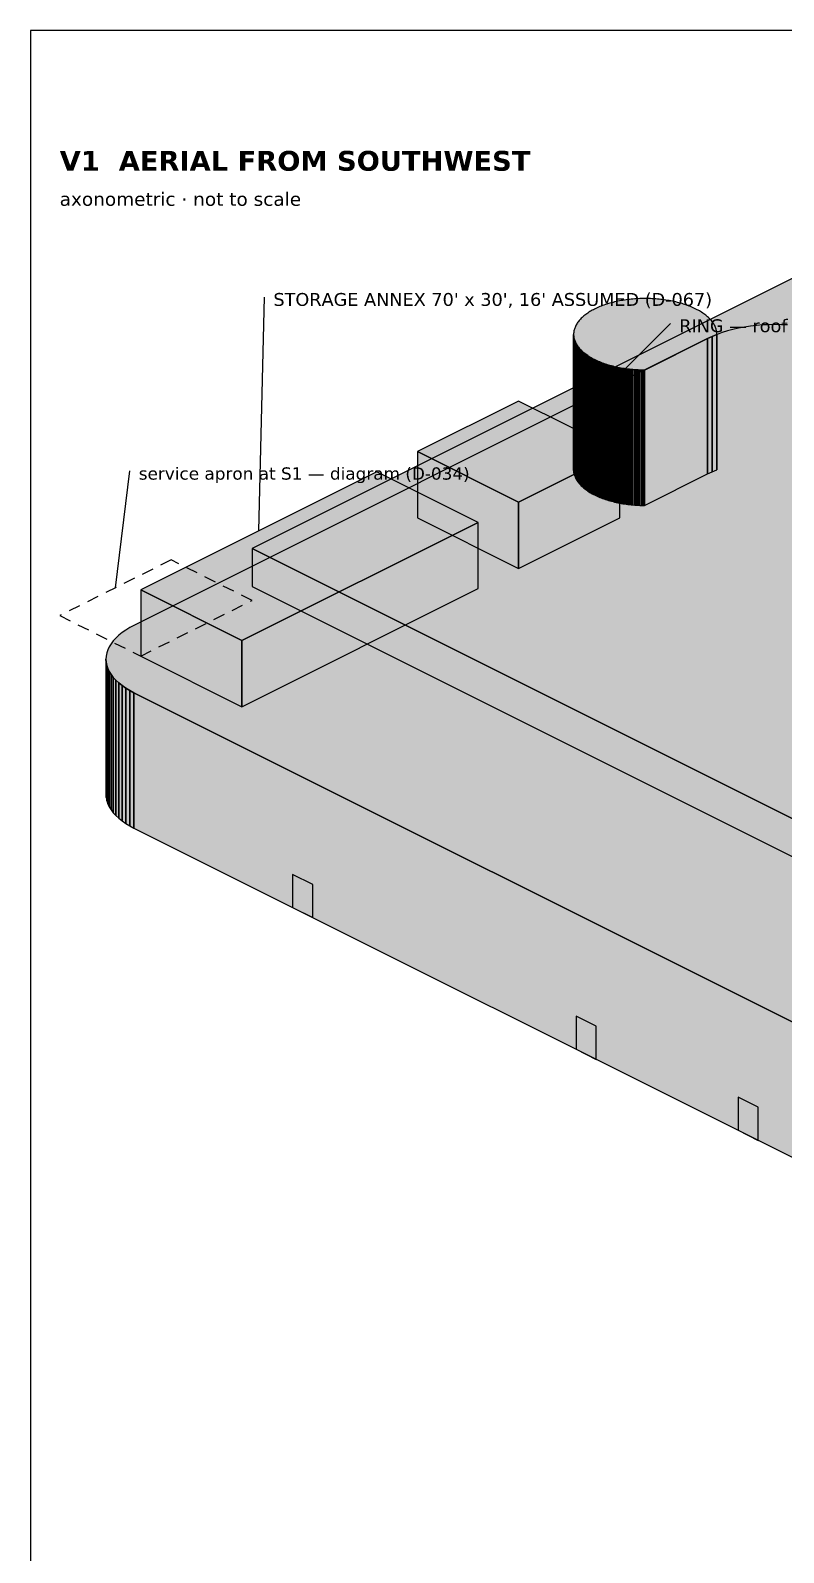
# Model space of a CAD drawing. Header units: inches. Extents: x 0.5 to 16.5, y 0.5 to 10.5.
# Drawn here: x 0.5 to 3.08, y 5.29 to 10.5 of the extents above; entities that cross this region are included whole.
import ezdxf

# ---------------------------------------------------------------- set-up
doc = ezdxf.new("R2010")
doc.units = ezdxf.units.IN
doc.header["$MEASUREMENT"] = 0
for name, color, linetype in [('A-ANNO-TEXT', 7, 'Continuous'), ('A-ANNO-VIEW', 7, 'Continuous'), ('A-MASS', 7, 'Continuous'), ('C-SITE-DIAG', 7, 'Continuous'), ('G-ANNO-TTLB', 7, 'Continuous')]:
    doc.layers.add(name, color=color, linetype=linetype)
doc.styles.add('KS-BOLD', font='DejaVuSans-Bold.ttf')
doc.styles.add('KS-REG', font='DejaVuSans.ttf')

msp = doc.modelspace()

# ---------------------------------------------------------------- hatches: boundary and pattern name
at = {"layer": 'A-MASS', "true_color": 0xcdcdcd}
for points in [[(3.7054, 7.5044), (5.5641, 8.4338), (3.1167, 9.6575), (1.258, 8.7281)], [(2.6005, 8.8748), (2.8165, 8.9828), (2.8165, 9.4459), (2.6005, 9.3379)], [(2.8165, 8.9828), (2.8321, 8.9901), (2.8321, 9.4532), (2.8165, 9.4459)], [(2.8321, 8.9901), (2.8478, 8.9966), (2.8478, 9.4596), (2.8321, 9.4532)], [(2.8478, 8.9966), (2.8478, 8.9973), (2.8478, 9.4603), (2.8478, 9.4596)], [(2.17, 8.6596), (2.5164, 8.8327), (2.5164, 9.059), (2.17, 8.8858)], [(1.2234, 8.1863), (2.0315, 8.5903), (2.0315, 8.8165), (1.2234, 8.4125)]]:
    msp.add_hatch(color=7, dxfattribs=at).paths.add_polyline_path(points)
at = {"layer": 'A-MASS', "true_color": 0xe4e4e4}
for points in [[(2.7803, 9.5447), (2.7761, 9.5469), (2.7718, 9.549), (2.7674, 9.551), (2.7629, 9.553), (2.7583, 9.555), (2.7536, 9.5568), (2.7488, 9.5587), (2.744, 9.5604), (2.739, 9.5621), (2.734, 9.5638), (2.7288, 9.5653), (2.7237, 9.5668), (2.7184, 9.5683), (2.713, 9.5697), (2.7076, 9.571), (2.7022, 9.5722), (2.6967, 9.5734), (2.6911, 9.5745), (2.6854, 9.5756), (2.6798, 9.5766), (2.674, 9.5775), (2.6683, 9.5783), (2.6624, 9.5791), (2.6566, 9.5798), (2.6507, 9.5804), (2.6448, 9.5809), (2.6389, 9.5814), (2.6329, 9.5818), (2.6269, 9.5822), (2.621, 9.5824), (2.615, 9.5826), (2.609, 9.5827), (2.6029, 9.5827), (2.5969, 9.5827), (2.5909, 9.5826), (2.5849, 9.5824), (2.5789, 9.5822), (2.573, 9.5818), (2.567, 9.5814), (2.5611, 9.5809), (2.5552, 9.5804), (2.5493, 9.5798), (2.5434, 9.5791), (2.5376, 9.5783), (2.5319, 9.5775), (2.5261, 9.5766), (2.5204, 9.5756), (2.5148, 9.5745), (2.5092, 9.5734), (2.5037, 9.5722), (2.4982, 9.571), (2.4928, 9.5697), (2.4875, 9.5683), (2.4822, 9.5668), (2.477, 9.5653), (2.4719, 9.5638), (2.4669, 9.5621), (2.4619, 9.5604), (2.4571, 9.5587), (2.4523, 9.5568), (2.4476, 9.555), (2.443, 9.553), (2.4385, 9.551), (2.4341, 9.549), (2.4298, 9.5469), (2.4256, 9.5447), (2.4215, 9.5425), (2.4175, 9.5403), (2.4136, 9.538), (2.4099, 9.5356), (2.4062, 9.5332), (2.4027, 9.5308), (2.3993, 9.5283), (2.396, 9.5258), (2.3929, 9.5233), (2.3899, 9.5207), (2.387, 9.518), (2.3842, 9.5154), (2.3816, 9.5127), (2.3791, 9.5099), (2.3767, 9.5072), (2.3745, 9.5044), (2.3724, 9.5016), (2.3704, 9.4987), (2.3686, 9.4958), (2.3669, 9.493), (2.3654, 9.4901), (2.364, 9.4871), (2.3628, 9.4842), (2.3617, 9.4812), (2.3607, 9.4783), (2.3599, 9.4753), (2.3592, 9.4723), (2.3587, 9.4693), (2.3583, 9.4663), (2.3581, 9.4633), (2.3581, 9.4603), (2.3581, 9.4573), (2.3583, 9.4543), (2.3587, 9.4513), (2.3592, 9.4483), (2.3599, 9.4453), (2.3607, 9.4423), (2.3617, 9.4394), (2.3628, 9.4364), (2.364, 9.4335), (2.3654, 9.4306), (2.3669, 9.4276), (2.3686, 9.4248), (2.3704, 9.4219), (2.3724, 9.4191), (2.3745, 9.4162), (2.3767, 9.4134), (2.3791, 9.4107), (2.3816, 9.4079), (2.3842, 9.4052), (2.387, 9.4026), (2.3899, 9.3999), (2.3929, 9.3974), (2.396, 9.3948), (2.3993, 9.3923), (2.4027, 9.3898), (2.4062, 9.3874), (2.4099, 9.385), (2.4136, 9.3826), (2.4175, 9.3803), (2.4215, 9.3781), (2.4256, 9.3759), (2.4298, 9.3737), (2.4341, 9.3716), (2.4385, 9.3696), (2.443, 9.3676), (2.4476, 9.3657), (2.4523, 9.3638), (2.4571, 9.362), (2.4619, 9.3602), (2.4669, 9.3585), (2.4719, 9.3569), (2.477, 9.3553), (2.4822, 9.3538), (2.4875, 9.3523), (2.4928, 9.3509), (2.4982, 9.3496), (2.5037, 9.3484), (2.5092, 9.3472), (2.5148, 9.3461), (2.5204, 9.345), (2.5261, 9.344), (2.5319, 9.3431), (2.5376, 9.3423), (2.5434, 9.3415), (2.5493, 9.3408), (2.5552, 9.3402), (2.5611, 9.3397), (2.567, 9.3392), (2.573, 9.3388), (2.5789, 9.3384), (2.5849, 9.3382), (2.5909, 9.338), (2.5969, 9.3379), (2.6005, 9.3379), (2.8165, 9.4459), (2.8321, 9.4532), (2.8478, 9.4596), (2.8478, 9.4603), (2.8478, 9.4633), (2.8475, 9.4663), (2.8472, 9.4693), (2.8467, 9.4723), (2.846, 9.4753), (2.8452, 9.4783), (2.8442, 9.4812), (2.8431, 9.4842), (2.8419, 9.4871), (2.8405, 9.4901), (2.839, 9.493), (2.8373, 9.4958), (2.8355, 9.4987), (2.8335, 9.5016), (2.8314, 9.5044), (2.8292, 9.5072), (2.8268, 9.5099), (2.8243, 9.5127), (2.8217, 9.5154), (2.8189, 9.518), (2.816, 9.5207), (2.813, 9.5233), (2.8098, 9.5258), (2.8066, 9.5283), (2.8032, 9.5308), (2.7996, 9.5332), (2.796, 9.5356), (2.7922, 9.538), (2.7884, 9.5403), (2.7844, 9.5425)], [(3.2783, 9.4459), (3.2627, 9.4532), (3.2462, 9.46), (3.2288, 9.4662), (3.2107, 9.4718), (3.1918, 9.4769), (3.1724, 9.4813), (3.1524, 9.485), (3.1319, 9.4881), (3.1111, 9.4906), (3.09, 9.4923), (3.0688, 9.4933), (3.0474, 9.4937), (3.026, 9.4933), (3.0048, 9.4923), (2.9837, 9.4906), (2.9629, 9.4881), (2.9424, 9.485), (2.9224, 9.4813), (2.903, 9.4769), (2.8841, 9.4718), (2.866, 9.4662), (2.8486, 9.46), (2.8321, 9.4532), (2.8165, 9.4459), (0.854, 8.4646), (0.8394, 8.4568), (0.8258, 8.4485), (0.8134, 8.4399), (0.8021, 8.4308), (0.792, 8.4214), (0.7832, 8.4116), (0.7757, 8.4016), (0.7695, 8.3914), (0.7646, 8.381), (0.7611, 8.3705), (0.759, 8.3598), (0.7583, 8.3492), (0.759, 8.3385), (0.7611, 8.3278), (0.7646, 8.3173), (0.7695, 8.3069), (0.7757, 8.2967), (0.7832, 8.2867), (0.792, 8.277), (0.8021, 8.2675), (0.8134, 8.2585), (0.8258, 8.2498), (0.8394, 8.2415), (0.854, 8.2337), (3.3014, 7.01), (3.317, 7.0027), (3.3335, 6.9959), (3.3509, 6.9897), (3.369, 6.9841), (3.3878, 6.979), (3.4073, 6.9746), (3.4273, 6.9709), (3.4478, 6.9678), (3.4686, 6.9653), (3.4896, 6.9636), (3.5109, 6.9625), (3.5323, 6.9622), (3.5536, 6.9625), (3.5749, 6.9636), (3.596, 6.9653), (3.6168, 6.9678), (3.6372, 6.9709), (3.6572, 6.9746), (3.6767, 6.979), (3.6955, 6.9841), (3.7137, 6.9897), (3.731, 6.9959), (3.7476, 7.0027), (3.7631, 7.01), (5.7257, 7.9913), (5.7403, 7.9991), (5.7538, 8.0073), (5.7663, 8.016), (5.7776, 8.0251), (5.7877, 8.0345), (5.7965, 8.0443), (5.804, 8.0542), (5.8102, 8.0645), (5.8151, 8.0749), (5.8185, 8.0854), (5.8206, 8.0961), (5.8213, 8.1067), (5.8206, 8.1174), (5.8185, 8.128), (5.8151, 8.1386), (5.8102, 8.149), (5.804, 8.1592), (5.7965, 8.1692), (5.7877, 8.1789), (5.7776, 8.1884), (5.7663, 8.1974), (5.7538, 8.2061), (5.7403, 8.2144), (5.7257, 8.2222)], [(2.17, 8.8858), (2.5164, 9.059), (2.17, 9.2321), (1.8237, 9.059)], [(1.2234, 8.4125), (2.0315, 8.8165), (1.6852, 8.9897), (0.8771, 8.5857)]]:
    msp.add_hatch(color=7, dxfattribs=at).paths.add_polyline_path(points)
at = {"layer": 'A-MASS', "true_color": 0xb6b6b6}
for points in [[(2.3581, 8.9973), (2.3581, 8.9942), (2.3581, 9.4573), (2.3581, 9.4603)], [(2.3581, 8.9942), (2.3583, 8.9912), (2.3583, 9.4543), (2.3581, 9.4573)], [(2.3583, 8.9912), (2.3587, 8.9882), (2.3587, 9.4513), (2.3583, 9.4543)], [(2.3587, 8.9882), (2.3592, 8.9853), (2.3592, 9.4483), (2.3587, 9.4513)], [(2.3592, 8.9853), (2.3599, 8.9823), (2.3599, 9.4453), (2.3592, 9.4483)], [(2.3599, 8.9823), (2.3607, 8.9793), (2.3607, 9.4423), (2.3599, 9.4453)], [(2.3607, 8.9793), (2.3617, 8.9763), (2.3617, 9.4394), (2.3607, 9.4423)], [(2.3617, 8.9763), (2.3628, 8.9734), (2.3628, 9.4364), (2.3617, 9.4394)], [(2.3628, 8.9734), (2.364, 8.9704), (2.364, 9.4335), (2.3628, 9.4364)], [(2.364, 8.9704), (2.3654, 8.9675), (2.3654, 9.4306), (2.364, 9.4335)], [(2.3654, 8.9675), (2.3669, 8.9646), (2.3669, 9.4276), (2.3654, 9.4306)], [(2.3669, 8.9646), (2.3686, 8.9617), (2.3686, 9.4248), (2.3669, 9.4276)], [(2.3686, 8.9617), (2.3704, 8.9588), (2.3704, 9.4219), (2.3686, 9.4248)], [(2.3704, 8.9588), (2.3724, 8.956), (2.3724, 9.4191), (2.3704, 9.4219)], [(2.3724, 8.956), (2.3745, 8.9532), (2.3745, 9.4162), (2.3724, 9.4191)], [(2.3745, 8.9532), (2.3767, 8.9504), (2.3767, 9.4134), (2.3745, 9.4162)], [(2.3767, 8.9504), (2.3791, 8.9476), (2.3791, 9.4107), (2.3767, 9.4134)], [(2.3791, 8.9476), (2.3816, 8.9449), (2.3816, 9.4079), (2.3791, 9.4107)], [(2.3816, 8.9449), (2.3842, 8.9422), (2.3842, 9.4052), (2.3816, 9.4079)], [(2.3842, 8.9422), (2.387, 8.9395), (2.387, 9.4026), (2.3842, 9.4052)], [(2.387, 8.9395), (2.3899, 8.9369), (2.3899, 9.3999), (2.387, 9.4026)], [(2.3899, 8.9369), (2.3929, 8.9343), (2.3929, 9.3974), (2.3899, 9.3999)], [(2.3929, 8.9343), (2.396, 8.9317), (2.396, 9.3948), (2.3929, 9.3974)], [(2.396, 8.9317), (2.3993, 8.9292), (2.3993, 9.3923), (2.396, 9.3948)], [(2.3993, 8.9292), (2.4027, 8.9267), (2.4027, 9.3898), (2.3993, 9.3923)], [(2.4027, 8.9267), (2.4062, 8.9243), (2.4062, 9.3874), (2.4027, 9.3898)], [(2.4062, 8.9243), (2.4099, 8.9219), (2.4099, 9.385), (2.4062, 9.3874)], [(2.4099, 8.9219), (2.4136, 8.9196), (2.4136, 9.3826), (2.4099, 9.385)], [(2.4136, 8.9196), (2.4175, 8.9173), (2.4175, 9.3803), (2.4136, 9.3826)], [(2.4175, 8.9173), (2.4215, 8.915), (2.4215, 9.3781), (2.4175, 9.3803)], [(2.4215, 8.915), (2.4256, 8.9128), (2.4256, 9.3759), (2.4215, 9.3781)], [(2.4256, 8.9128), (2.4298, 8.9107), (2.4298, 9.3737), (2.4256, 9.3759)], [(2.4298, 8.9107), (2.4341, 8.9086), (2.4341, 9.3716), (2.4298, 9.3737)], [(2.4341, 8.9086), (2.4385, 8.9065), (2.4385, 9.3696), (2.4341, 9.3716)], [(2.4385, 8.9065), (2.443, 8.9045), (2.443, 9.3676), (2.4385, 9.3696)], [(2.443, 8.9045), (2.4476, 8.9026), (2.4476, 9.3657), (2.443, 9.3676)], [(2.4476, 8.9026), (2.4523, 8.9007), (2.4523, 9.3638), (2.4476, 9.3657)], [(2.4523, 8.9007), (2.4571, 8.8989), (2.4571, 9.362), (2.4523, 9.3638)], [(2.4571, 8.8989), (2.4619, 8.8971), (2.4619, 9.3602), (2.4571, 9.362)], [(2.4619, 8.8971), (2.4669, 8.8954), (2.4669, 9.3585), (2.4619, 9.3602)], [(2.4669, 8.8954), (2.4719, 8.8938), (2.4719, 9.3569), (2.4669, 9.3585)], [(2.4719, 8.8938), (2.477, 8.8922), (2.477, 9.3553), (2.4719, 9.3569)], [(2.477, 8.8922), (2.4822, 8.8907), (2.4822, 9.3538), (2.477, 9.3553)], [(2.4822, 8.8907), (2.4875, 8.8893), (2.4875, 9.3523), (2.4822, 9.3538)], [(2.4875, 8.8893), (2.4928, 8.8879), (2.4928, 9.3509), (2.4875, 9.3523)], [(2.4928, 8.8879), (2.4982, 8.8866), (2.4982, 9.3496), (2.4928, 9.3509)], [(2.4982, 8.8866), (2.5037, 8.8853), (2.5037, 9.3484), (2.4982, 9.3496)], [(2.5037, 8.8853), (2.5092, 8.8841), (2.5092, 9.3472), (2.5037, 9.3484)], [(2.5092, 8.8841), (2.5148, 8.883), (2.5148, 9.3461), (2.5092, 9.3472)], [(2.5148, 8.883), (2.5204, 8.882), (2.5204, 9.345), (2.5148, 9.3461)], [(2.5204, 8.882), (2.5261, 8.881), (2.5261, 9.344), (2.5204, 9.345)], [(2.5261, 8.881), (2.5319, 8.8801), (2.5319, 9.3431), (2.5261, 9.344)], [(2.5319, 8.8801), (2.5376, 8.8792), (2.5376, 9.3423), (2.5319, 9.3431)], [(2.5376, 8.8792), (2.5434, 8.8785), (2.5434, 9.3415), (2.5376, 9.3423)], [(2.5434, 8.8785), (2.5493, 8.8778), (2.5493, 9.3408), (2.5434, 9.3415)], [(2.5493, 8.8778), (2.5552, 8.8772), (2.5552, 9.3402), (2.5493, 9.3408)], [(2.5552, 8.8772), (2.5611, 8.8766), (2.5611, 9.3397), (2.5552, 9.3402)], [(2.5611, 8.8766), (2.567, 8.8761), (2.567, 9.3392), (2.5611, 9.3397)], [(2.567, 8.8761), (2.573, 8.8757), (2.573, 9.3388), (2.567, 9.3392)], [(2.573, 8.8757), (2.5789, 8.8754), (2.5789, 9.3384), (2.573, 9.3388)], [(2.5789, 8.8754), (2.5849, 8.8751), (2.5849, 9.3382), (2.5789, 9.3384)], [(2.5849, 8.8751), (2.5909, 8.875), (2.5909, 9.338), (2.5849, 9.3382)], [(2.5909, 8.875), (2.5969, 8.8748), (2.5969, 9.3379), (2.5909, 9.338)], [(2.5969, 8.8748), (2.6005, 8.8748), (2.6005, 9.3379), (2.5969, 9.3379)], [(1.8237, 8.8327), (2.17, 8.6596), (2.17, 8.8858), (1.8237, 9.059)], [(0.8771, 8.3594), (1.2234, 8.1863), (1.2234, 8.4125), (0.8771, 8.5857)], [(0.7583, 7.8861), (0.759, 7.8754), (0.759, 8.3385), (0.7583, 8.3492)], [(0.759, 7.8754), (0.7611, 7.8648), (0.7611, 8.3278), (0.759, 8.3385)], [(0.7611, 7.8648), (0.7646, 7.8543), (0.7646, 8.3173), (0.7611, 8.3278)], [(0.7646, 7.8543), (0.7695, 7.8439), (0.7695, 8.3069), (0.7646, 8.3173)], [(0.7695, 7.8439), (0.7757, 7.8336), (0.7757, 8.2967), (0.7695, 8.3069)], [(0.7757, 7.8336), (0.7832, 7.8236), (0.7832, 8.2867), (0.7757, 8.2967)], [(0.7832, 7.8236), (0.792, 7.8139), (0.792, 8.277), (0.7832, 8.2867)], [(0.792, 7.8139), (0.8021, 7.8045), (0.8021, 8.2675), (0.792, 8.277)], [(0.8021, 7.8045), (0.8134, 7.7954), (0.8134, 8.2585), (0.8021, 8.2675)], [(0.8134, 7.7954), (0.8258, 7.7867), (0.8258, 8.2498), (0.8134, 8.2585)], [(0.8258, 7.7867), (0.8394, 7.7785), (0.8394, 8.2415), (0.8258, 8.2498)], [(0.8394, 7.7785), (0.854, 7.7707), (0.854, 8.2337), (0.8394, 8.2415)], [(0.854, 7.7707), (3.3014, 6.547), (3.3014, 7.01), (0.854, 8.2337)]]:
    msp.add_hatch(color=7, dxfattribs=at).paths.add_polyline_path(points)
at = {"layer": 'A-MASS', "true_color": 0xa4a4a4}
msp.add_hatch(color=7, dxfattribs=at).paths.add_polyline_path([(1.258, 8.5974), (3.7054, 7.3737), (3.7054, 7.5044), (1.258, 8.7281)])
at = {"layer": 'A-MASS', "true_color": 0x151515}
for points in [[(1.3966, 7.4994), (1.4658, 7.4647), (1.4658, 7.5779), (1.3966, 7.6125)], [(2.3663, 7.0145), (2.4356, 6.9799), (2.4356, 7.093), (2.3663, 7.1276)], [(2.9204, 6.7374), (2.9897, 6.7028), (2.9897, 6.8159), (2.9204, 6.8506)]]:
    msp.add_hatch(color=7, dxfattribs=at).paths.add_polyline_path(points)

# ---------------------------------------------------------------- linework, layer by layer
at = {"layer": 'A-ANNO-TEXT'}
for p, q in [((1.2811, 8.7877), (1.3011, 9.5877)), ((2.3894, 9.1977), (2.6894, 9.4977)), ((0.7905, 8.5932), (0.8405, 8.9932))]:
    msp.add_line(p, q, dxfattribs=at)
at = {"layer": 'A-MASS'}
for points in [[(3.7054, 7.5044), (5.5641, 8.4338), (3.1167, 9.6575), (1.258, 8.7281)], [(2.7803, 9.5447), (2.7761, 9.5469), (2.7718, 9.549), (2.7674, 9.551), (2.7629, 9.553), (2.7583, 9.555), (2.7536, 9.5568), (2.7488, 9.5587), (2.744, 9.5604), (2.739, 9.5621), (2.734, 9.5638), (2.7288, 9.5653), (2.7237, 9.5668), (2.7184, 9.5683), (2.713, 9.5697), (2.7076, 9.571), (2.7022, 9.5722), (2.6967, 9.5734), (2.6911, 9.5745), (2.6854, 9.5756), (2.6798, 9.5766), (2.674, 9.5775), (2.6683, 9.5783), (2.6624, 9.5791), (2.6566, 9.5798), (2.6507, 9.5804), (2.6448, 9.5809), (2.6389, 9.5814), (2.6329, 9.5818), (2.6269, 9.5822), (2.621, 9.5824), (2.615, 9.5826), (2.609, 9.5827), (2.6029, 9.5827), (2.5969, 9.5827), (2.5909, 9.5826), (2.5849, 9.5824), (2.5789, 9.5822), (2.573, 9.5818), (2.567, 9.5814), (2.5611, 9.5809), (2.5552, 9.5804), (2.5493, 9.5798), (2.5434, 9.5791), (2.5376, 9.5783), (2.5319, 9.5775), (2.5261, 9.5766), (2.5204, 9.5756), (2.5148, 9.5745), (2.5092, 9.5734), (2.5037, 9.5722), (2.4982, 9.571), (2.4928, 9.5697), (2.4875, 9.5683), (2.4822, 9.5668), (2.477, 9.5653), (2.4719, 9.5638), (2.4669, 9.5621), (2.4619, 9.5604), (2.4571, 9.5587), (2.4523, 9.5568), (2.4476, 9.555), (2.443, 9.553), (2.4385, 9.551), (2.4341, 9.549), (2.4298, 9.5469), (2.4256, 9.5447), (2.4215, 9.5425), (2.4175, 9.5403), (2.4136, 9.538), (2.4099, 9.5356), (2.4062, 9.5332), (2.4027, 9.5308), (2.3993, 9.5283), (2.396, 9.5258), (2.3929, 9.5233), (2.3899, 9.5207), (2.387, 9.518), (2.3842, 9.5154), (2.3816, 9.5127), (2.3791, 9.5099), (2.3767, 9.5072), (2.3745, 9.5044), (2.3724, 9.5016), (2.3704, 9.4987), (2.3686, 9.4958), (2.3669, 9.493), (2.3654, 9.4901), (2.364, 9.4871), (2.3628, 9.4842), (2.3617, 9.4812), (2.3607, 9.4783), (2.3599, 9.4753), (2.3592, 9.4723), (2.3587, 9.4693), (2.3583, 9.4663), (2.3581, 9.4633), (2.3581, 9.4603), (2.3581, 9.4573), (2.3583, 9.4543), (2.3587, 9.4513), (2.3592, 9.4483), (2.3599, 9.4453), (2.3607, 9.4423), (2.3617, 9.4394), (2.3628, 9.4364), (2.364, 9.4335), (2.3654, 9.4306), (2.3669, 9.4276), (2.3686, 9.4248), (2.3704, 9.4219), (2.3724, 9.4191), (2.3745, 9.4162), (2.3767, 9.4134), (2.3791, 9.4107), (2.3816, 9.4079), (2.3842, 9.4052), (2.387, 9.4026), (2.3899, 9.3999), (2.3929, 9.3974), (2.396, 9.3948), (2.3993, 9.3923), (2.4027, 9.3898), (2.4062, 9.3874), (2.4099, 9.385), (2.4136, 9.3826), (2.4175, 9.3803), (2.4215, 9.3781), (2.4256, 9.3759), (2.4298, 9.3737), (2.4341, 9.3716), (2.4385, 9.3696), (2.443, 9.3676), (2.4476, 9.3657), (2.4523, 9.3638), (2.4571, 9.362), (2.4619, 9.3602), (2.4669, 9.3585), (2.4719, 9.3569), (2.477, 9.3553), (2.4822, 9.3538), (2.4875, 9.3523), (2.4928, 9.3509), (2.4982, 9.3496), (2.5037, 9.3484), (2.5092, 9.3472), (2.5148, 9.3461), (2.5204, 9.345), (2.5261, 9.344), (2.5319, 9.3431), (2.5376, 9.3423), (2.5434, 9.3415), (2.5493, 9.3408), (2.5552, 9.3402), (2.5611, 9.3397), (2.567, 9.3392), (2.573, 9.3388), (2.5789, 9.3384), (2.5849, 9.3382), (2.5909, 9.338), (2.5969, 9.3379), (2.6005, 9.3379), (2.8165, 9.4459), (2.8321, 9.4532), (2.8478, 9.4596), (2.8478, 9.4603), (2.8478, 9.4633), (2.8475, 9.4663), (2.8472, 9.4693), (2.8467, 9.4723), (2.846, 9.4753), (2.8452, 9.4783), (2.8442, 9.4812), (2.8431, 9.4842), (2.8419, 9.4871), (2.8405, 9.4901), (2.839, 9.493), (2.8373, 9.4958), (2.8355, 9.4987), (2.8335, 9.5016), (2.8314, 9.5044), (2.8292, 9.5072), (2.8268, 9.5099), (2.8243, 9.5127), (2.8217, 9.5154), (2.8189, 9.518), (2.816, 9.5207), (2.813, 9.5233), (2.8098, 9.5258), (2.8066, 9.5283), (2.8032, 9.5308), (2.7996, 9.5332), (2.796, 9.5356), (2.7922, 9.538), (2.7884, 9.5403), (2.7844, 9.5425)], [(2.3581, 8.9973), (2.3581, 8.9942), (2.3581, 9.4573), (2.3581, 9.4603)], [(2.3581, 8.9942), (2.3583, 8.9912), (2.3583, 9.4543), (2.3581, 9.4573)], [(2.3583, 8.9912), (2.3587, 8.9882), (2.3587, 9.4513), (2.3583, 9.4543)], [(2.3587, 8.9882), (2.3592, 8.9853), (2.3592, 9.4483), (2.3587, 9.4513)], [(2.3592, 8.9853), (2.3599, 8.9823), (2.3599, 9.4453), (2.3592, 9.4483)], [(2.3599, 8.9823), (2.3607, 8.9793), (2.3607, 9.4423), (2.3599, 9.4453)], [(2.3607, 8.9793), (2.3617, 8.9763), (2.3617, 9.4394), (2.3607, 9.4423)], [(2.3617, 8.9763), (2.3628, 8.9734), (2.3628, 9.4364), (2.3617, 9.4394)], [(2.3628, 8.9734), (2.364, 8.9704), (2.364, 9.4335), (2.3628, 9.4364)], [(2.364, 8.9704), (2.3654, 8.9675), (2.3654, 9.4306), (2.364, 9.4335)], [(2.3654, 8.9675), (2.3669, 8.9646), (2.3669, 9.4276), (2.3654, 9.4306)], [(2.3669, 8.9646), (2.3686, 8.9617), (2.3686, 9.4248), (2.3669, 9.4276)], [(2.6005, 8.8748), (2.8165, 8.9828), (2.8165, 9.4459), (2.6005, 9.3379)], [(2.8165, 8.9828), (2.8321, 8.9901), (2.8321, 9.4532), (2.8165, 9.4459)], [(2.8321, 8.9901), (2.8478, 8.9966), (2.8478, 9.4596), (2.8321, 9.4532)], [(2.8478, 8.9966), (2.8478, 8.9973), (2.8478, 9.4603), (2.8478, 9.4596)], [(2.3686, 8.9617), (2.3704, 8.9588), (2.3704, 9.4219), (2.3686, 9.4248)], [(2.3704, 8.9588), (2.3724, 8.956), (2.3724, 9.4191), (2.3704, 9.4219)], [(2.3724, 8.956), (2.3745, 8.9532), (2.3745, 9.4162), (2.3724, 9.4191)], [(2.3745, 8.9532), (2.3767, 8.9504), (2.3767, 9.4134), (2.3745, 9.4162)], [(2.3767, 8.9504), (2.3791, 8.9476), (2.3791, 9.4107), (2.3767, 9.4134)], [(2.3791, 8.9476), (2.3816, 8.9449), (2.3816, 9.4079), (2.3791, 9.4107)], [(2.3816, 8.9449), (2.3842, 8.9422), (2.3842, 9.4052), (2.3816, 9.4079)], [(2.3842, 8.9422), (2.387, 8.9395), (2.387, 9.4026), (2.3842, 9.4052)], [(2.387, 8.9395), (2.3899, 8.9369), (2.3899, 9.3999), (2.387, 9.4026)], [(2.3899, 8.9369), (2.3929, 8.9343), (2.3929, 9.3974), (2.3899, 9.3999)], [(2.3929, 8.9343), (2.396, 8.9317), (2.396, 9.3948), (2.3929, 9.3974)], [(2.396, 8.9317), (2.3993, 8.9292), (2.3993, 9.3923), (2.396, 9.3948)], [(2.3993, 8.9292), (2.4027, 8.9267), (2.4027, 9.3898), (2.3993, 9.3923)], [(2.4027, 8.9267), (2.4062, 8.9243), (2.4062, 9.3874), (2.4027, 9.3898)], [(2.4062, 8.9243), (2.4099, 8.9219), (2.4099, 9.385), (2.4062, 9.3874)], [(2.4099, 8.9219), (2.4136, 8.9196), (2.4136, 9.3826), (2.4099, 9.385)], [(2.4136, 8.9196), (2.4175, 8.9173), (2.4175, 9.3803), (2.4136, 9.3826)], [(2.4175, 8.9173), (2.4215, 8.915), (2.4215, 9.3781), (2.4175, 9.3803)], [(2.4215, 8.915), (2.4256, 8.9128), (2.4256, 9.3759), (2.4215, 9.3781)], [(2.4256, 8.9128), (2.4298, 8.9107), (2.4298, 9.3737), (2.4256, 9.3759)], [(2.4298, 8.9107), (2.4341, 8.9086), (2.4341, 9.3716), (2.4298, 9.3737)], [(2.4341, 8.9086), (2.4385, 8.9065), (2.4385, 9.3696), (2.4341, 9.3716)], [(2.4385, 8.9065), (2.443, 8.9045), (2.443, 9.3676), (2.4385, 9.3696)], [(2.443, 8.9045), (2.4476, 8.9026), (2.4476, 9.3657), (2.443, 9.3676)], [(2.4476, 8.9026), (2.4523, 8.9007), (2.4523, 9.3638), (2.4476, 9.3657)], [(2.4523, 8.9007), (2.4571, 8.8989), (2.4571, 9.362), (2.4523, 9.3638)], [(2.4571, 8.8989), (2.4619, 8.8971), (2.4619, 9.3602), (2.4571, 9.362)], [(2.4619, 8.8971), (2.4669, 8.8954), (2.4669, 9.3585), (2.4619, 9.3602)], [(2.4669, 8.8954), (2.4719, 8.8938), (2.4719, 9.3569), (2.4669, 9.3585)], [(2.4719, 8.8938), (2.477, 8.8922), (2.477, 9.3553), (2.4719, 9.3569)], [(2.477, 8.8922), (2.4822, 8.8907), (2.4822, 9.3538), (2.477, 9.3553)], [(2.4822, 8.8907), (2.4875, 8.8893), (2.4875, 9.3523), (2.4822, 9.3538)], [(2.4875, 8.8893), (2.4928, 8.8879), (2.4928, 9.3509), (2.4875, 9.3523)], [(2.4928, 8.8879), (2.4982, 8.8866), (2.4982, 9.3496), (2.4928, 9.3509)], [(2.4982, 8.8866), (2.5037, 8.8853), (2.5037, 9.3484), (2.4982, 9.3496)], [(2.5037, 8.8853), (2.5092, 8.8841), (2.5092, 9.3472), (2.5037, 9.3484)], [(2.5092, 8.8841), (2.5148, 8.883), (2.5148, 9.3461), (2.5092, 9.3472)], [(2.5148, 8.883), (2.5204, 8.882), (2.5204, 9.345), (2.5148, 9.3461)], [(2.5204, 8.882), (2.5261, 8.881), (2.5261, 9.344), (2.5204, 9.345)], [(2.5261, 8.881), (2.5319, 8.8801), (2.5319, 9.3431), (2.5261, 9.344)], [(2.5319, 8.8801), (2.5376, 8.8792), (2.5376, 9.3423), (2.5319, 9.3431)], [(2.5376, 8.8792), (2.5434, 8.8785), (2.5434, 9.3415), (2.5376, 9.3423)], [(2.5434, 8.8785), (2.5493, 8.8778), (2.5493, 9.3408), (2.5434, 9.3415)], [(2.5493, 8.8778), (2.5552, 8.8772), (2.5552, 9.3402), (2.5493, 9.3408)], [(2.5552, 8.8772), (2.5611, 8.8766), (2.5611, 9.3397), (2.5552, 9.3402)], [(2.5611, 8.8766), (2.567, 8.8761), (2.567, 9.3392), (2.5611, 9.3397)], [(2.567, 8.8761), (2.573, 8.8757), (2.573, 9.3388), (2.567, 9.3392)], [(2.573, 8.8757), (2.5789, 8.8754), (2.5789, 9.3384), (2.573, 9.3388)], [(2.5789, 8.8754), (2.5849, 8.8751), (2.5849, 9.3382), (2.5789, 9.3384)], [(2.5849, 8.8751), (2.5909, 8.875), (2.5909, 9.338), (2.5849, 9.3382)], [(2.5909, 8.875), (2.5969, 8.8748), (2.5969, 9.3379), (2.5909, 9.338)], [(2.5969, 8.8748), (2.6005, 8.8748), (2.6005, 9.3379), (2.5969, 9.3379)], [(2.17, 8.8858), (2.5164, 9.059), (2.17, 9.2321), (1.8237, 9.059)], [(1.8237, 8.8327), (2.17, 8.6596), (2.17, 8.8858), (1.8237, 9.059)], [(2.17, 8.6596), (2.5164, 8.8327), (2.5164, 9.059), (2.17, 8.8858)], [(1.2234, 8.4125), (2.0315, 8.8165), (1.6852, 8.9897), (0.8771, 8.5857)], [(1.2234, 8.1863), (2.0315, 8.5903), (2.0315, 8.8165), (1.2234, 8.4125)], [(1.258, 8.5974), (3.7054, 7.3737), (3.7054, 7.5044), (1.258, 8.7281)], [(0.8771, 8.3594), (1.2234, 8.1863), (1.2234, 8.4125), (0.8771, 8.5857)], [(0.7583, 7.8861), (0.759, 7.8754), (0.759, 8.3385), (0.7583, 8.3492)], [(0.759, 7.8754), (0.7611, 7.8648), (0.7611, 8.3278), (0.759, 8.3385)], [(0.7611, 7.8648), (0.7646, 7.8543), (0.7646, 8.3173), (0.7611, 8.3278)], [(0.7646, 7.8543), (0.7695, 7.8439), (0.7695, 8.3069), (0.7646, 8.3173)], [(0.7695, 7.8439), (0.7757, 7.8336), (0.7757, 8.2967), (0.7695, 8.3069)], [(0.7757, 7.8336), (0.7832, 7.8236), (0.7832, 8.2867), (0.7757, 8.2967)], [(0.7832, 7.8236), (0.792, 7.8139), (0.792, 8.277), (0.7832, 8.2867)], [(0.792, 7.8139), (0.8021, 7.8045), (0.8021, 8.2675), (0.792, 8.277)], [(0.8021, 7.8045), (0.8134, 7.7954), (0.8134, 8.2585), (0.8021, 8.2675)], [(0.8134, 7.7954), (0.8258, 7.7867), (0.8258, 8.2498), (0.8134, 8.2585)], [(0.8258, 7.7867), (0.8394, 7.7785), (0.8394, 8.2415), (0.8258, 8.2498)], [(0.8394, 7.7785), (0.854, 7.7707), (0.854, 8.2337), (0.8394, 8.2415)], [(0.854, 7.7707), (3.3014, 6.547), (3.3014, 7.01), (0.854, 8.2337)], [(1.3966, 7.4994), (1.4658, 7.4647), (1.4658, 7.5779), (1.3966, 7.6125)], [(2.3663, 7.0145), (2.4356, 6.9799), (2.4356, 7.093), (2.3663, 7.1276)], [(2.9204, 6.7374), (2.9897, 6.7028), (2.9897, 6.8159), (2.9204, 6.8506)]]:
    msp.add_lwpolyline(points, close=True, dxfattribs=at)
msp.add_lwpolyline([(3.09, 9.4923), (3.0688, 9.4933), (3.0474, 9.4937), (3.026, 9.4933), (3.0048, 9.4923), (2.9837, 9.4906), (2.9629, 9.4881), (2.9424, 9.485), (2.9224, 9.4813), (2.903, 9.4769), (2.8841, 9.4718), (2.866, 9.4662), (2.8486, 9.46), (2.8321, 9.4532), (2.8165, 9.4459), (0.854, 8.4646), (0.8394, 8.4568), (0.8258, 8.4485), (0.8134, 8.4399), (0.8021, 8.4308), (0.792, 8.4214), (0.7832, 8.4116), (0.7757, 8.4016), (0.7695, 8.3914), (0.7646, 8.381), (0.7611, 8.3705), (0.759, 8.3598), (0.7583, 8.3492), (0.759, 8.3385), (0.7611, 8.3278), (0.7646, 8.3173), (0.7695, 8.3069), (0.7757, 8.2967), (0.7832, 8.2867), (0.792, 8.277), (0.8021, 8.2675), (0.8134, 8.2585), (0.8258, 8.2498), (0.8394, 8.2415), (0.854, 8.2337), (3.3014, 7.01)], dxfattribs=at)
at = {"layer": 'C-SITE-DIAG'}
for p, q in [((0.9184, 8.6571), (0.8826, 8.6392)), ((0.981, 8.6884), (0.9452, 8.6706)), ((1.0076, 8.6751), (0.981, 8.6884)), ((1.0702, 8.6438), (1.0344, 8.6617)), ((0.7931, 8.5945), (0.7574, 8.5766)), ((0.8557, 8.6258), (0.82, 8.6079)), ((1.1328, 8.6125), (1.097, 8.6304)), ((1.1954, 8.5812), (1.1596, 8.5991)), ((0.7305, 8.5632), (0.6947, 8.5453)), ((1.258, 8.5499), (1.2223, 8.5678)), ((1.2527, 8.5473), (1.258, 8.5499)), ((0.6053, 8.5006), (0.6, 8.498)), ((0.6, 8.498), (0.6358, 8.4801)), ((0.6679, 8.5319), (0.6321, 8.514)), ((1.1275, 8.4846), (1.1633, 8.5025)), ((1.1901, 8.516), (1.2259, 8.5338)), ((0.6626, 8.4667), (0.6984, 8.4488)), ((1.0023, 8.422), (1.0381, 8.4399)), ((1.0649, 8.4533), (1.1007, 8.4712)), ((0.7252, 8.4354), (0.761, 8.4175)), ((0.7878, 8.404), (0.8236, 8.3862)), ((0.9397, 8.3907), (0.9755, 8.4086)), ((0.8504, 8.3727), (0.8771, 8.3594)), ((0.8771, 8.3594), (0.9128, 8.3773))]:
    msp.add_line(p, q, dxfattribs=at)
at = {"layer": 'G-ANNO-TTLB'}
msp.add_lwpolyline([(0.5, 0.5), (16.5, 0.5), (16.5, 10.5), (0.5, 10.5)], close=True, dxfattribs=at)

# ---------------------------------------------------------------- texts
at = {"layer": 'A-ANNO-TEXT', "style": 'KS-REG'}
for s, height, p in [("STORAGE ANNEX 70' x 30', 16' ASSUMED (D-067)", 0.044, (1.3311, 9.5577)), ("RING — roof 32.75' ASSUMED · L2 FF 17.75' DECIDED", 0.044, (2.7194, 9.4677)), ('service apron at S1 — diagram (D-034)', 0.042, (0.8705, 8.9632))]:
    msp.add_text(s, height=height, dxfattribs=at).set_placement(p)
at = {"layer": 'A-ANNO-VIEW'}
for s, height, style, p in [('V1  AERIAL FROM SOUTHWEST', 0.068, 'KS-BOLD', (0.6, 10.02)), ('axonometric · not to scale', 0.046, 'KS-REG', (0.6, 9.9))]:
    msp.add_text(s, height=height, dxfattribs=dict(at, style=style)).set_placement(p)

doc.saveas('drawing.dxf')
